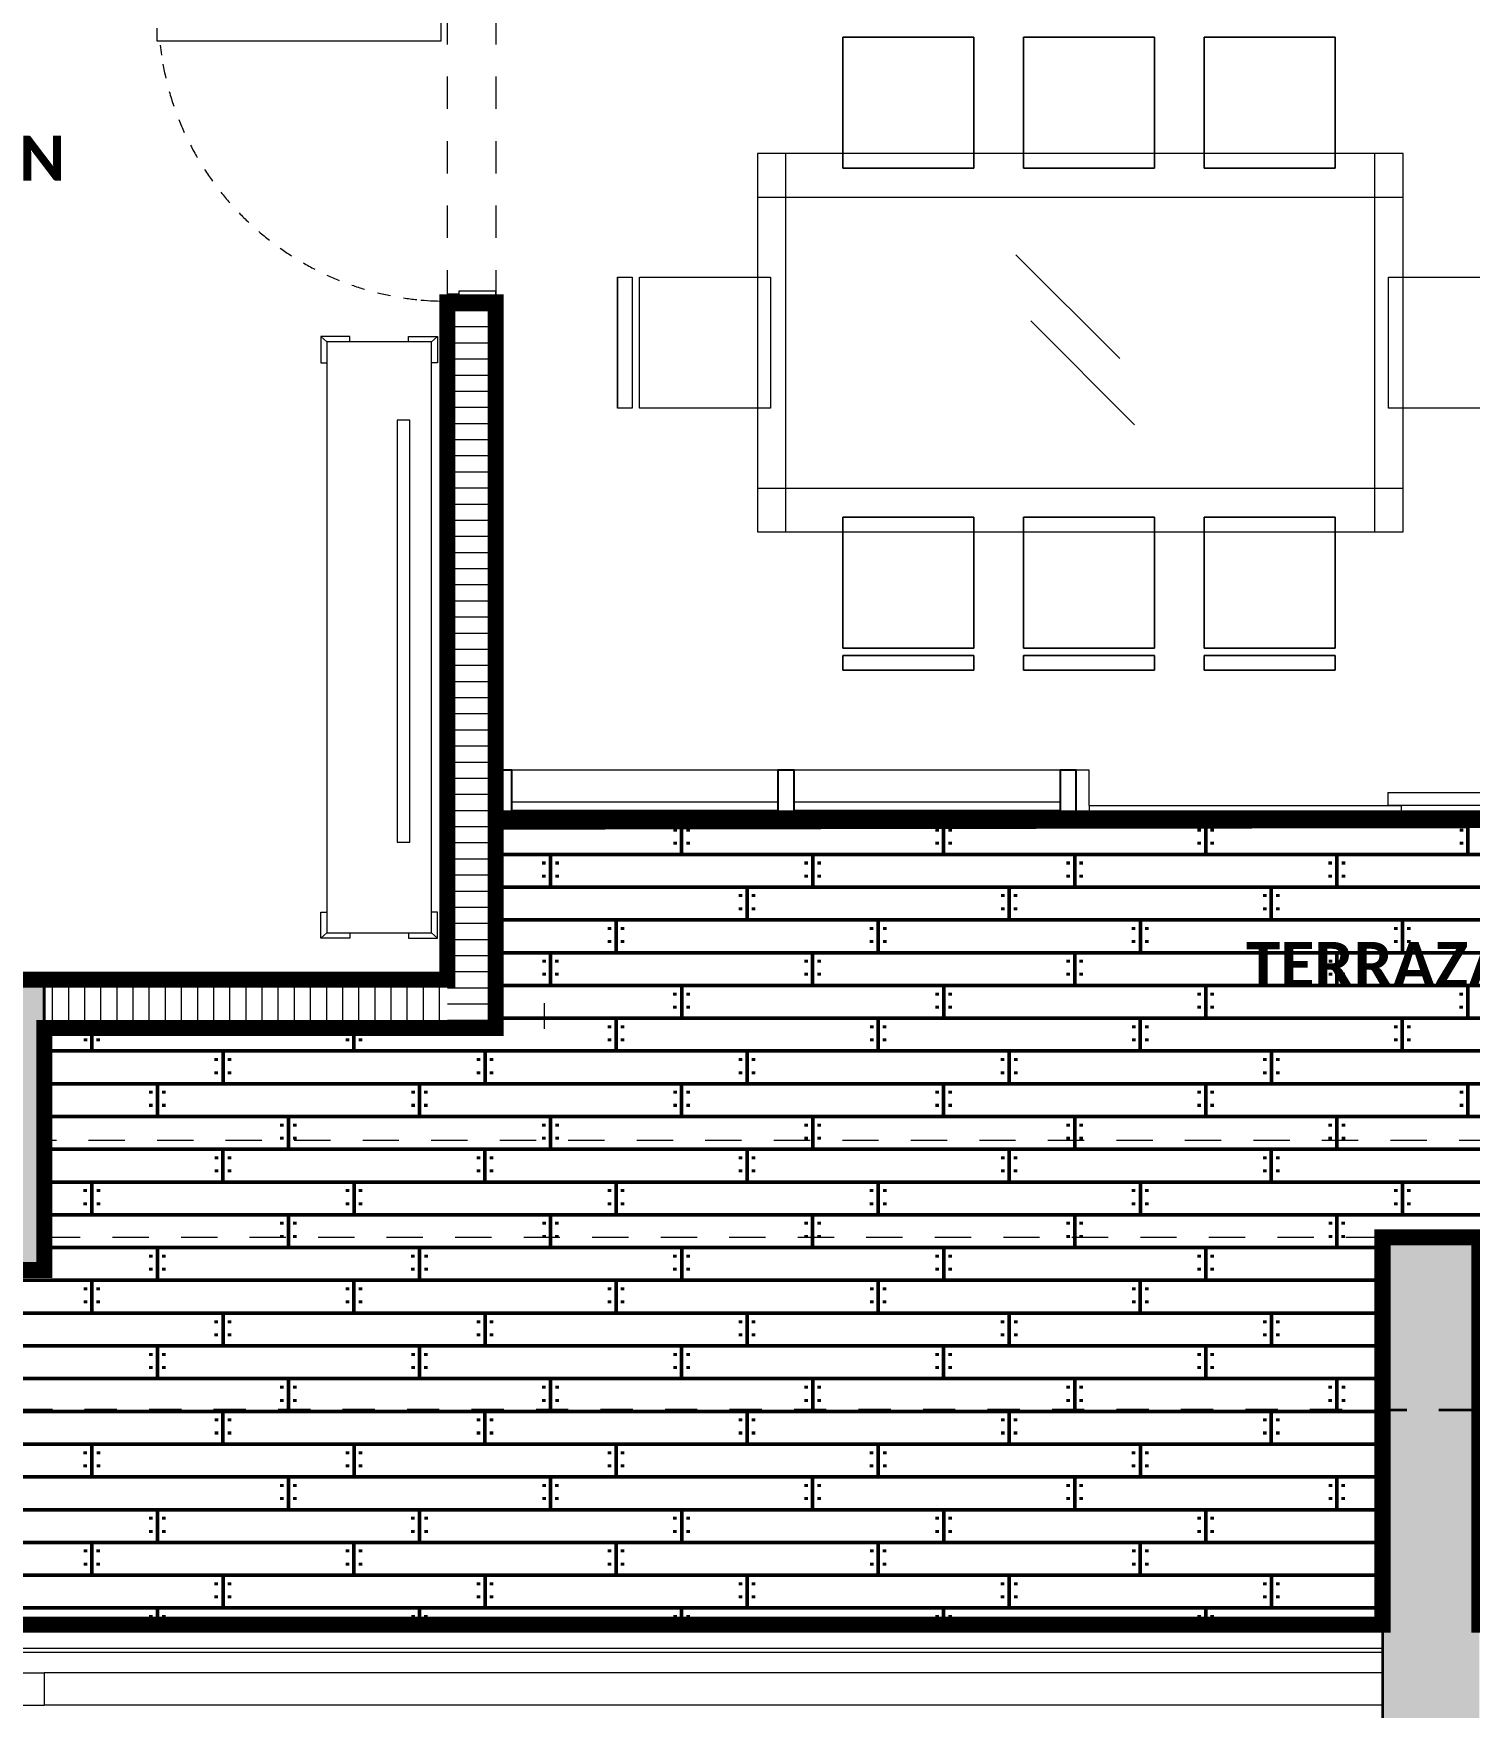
# Model space of a CAD drawing. Header units: metres. Extents: x -144 to 1000, y -717 to 29.
# Drawn here: x 837.12 to 841.58, y -569.48 to -564.29 of the extents above; entities that cross this region are included whole.
import ezdxf

# ---------------------------------------------------------------- set-up
doc = ezdxf.new("R2010")
doc.units = ezdxf.units.M
for name, pattern in [('Basculante', [0.11625, 0.075, -0.04125]), ('basculante modificado', [0.18, 0.1125, -0.0675]), ('Trazo', [0.45, 0.225, -0.225])]:
    doc.linetypes.add(name, pattern=pattern)
doc.layers.get('0').update_dxf_attribs({"color": 1})
doc.layers.add('00-MEDICION', color=30, linetype='Continuous')
for name, color, linetype, lineweight in [('A-DETL', 1, 'Continuous', 9), ('A-DETL-GENF', 1, 'Continuous', 9), ('A-DOOR', 1, 'Continuous', 9), ('A-DOOR-FRAM', 1, 'Continuous', 9), ('A-DOOR-HDLN', 1, 'Trazo', 20), ('A-FLOR', 2, 'Continuous', 9), ('A-FLOR-HRAL', 1, 'Continuous', 9), ('A-FLOR-PATT', 8, 'Continuous', 50), ('A-GLAZ-CURT', 1, 'Continuous', 9), ('A-GLAZ-CWMG', 1, 'Continuous', 9), ('A-WALL', 4, 'Continuous', 9), ('G-ANNO-TEXT', 2, 'Continuous', 9), ('G-IMPT', 1, 'Continuous', 9), ('I-FURN', 2, 'Continuous', 9), ('S-COLS', 7, 'Continuous', 9)]:
    doc.layers.add(name, color=color, linetype=linetype, lineweight=lineweight)
doc.layers.add('A-WALL-PATT', color=7, linetype='Continuous', lineweight=35, true_color=0x9c9c9c)
doc.styles.add('Calibri_B', font='calibrib.ttf', dxfattribs={"height": 0.165})

# ---------------------------------------------------------------- blocks, each defined once
blk = doc.blocks.new('H')
at = {"layer": 'A-WALL-PATT', "lineweight": 5, "true_color": 0x747474}
h = blk.add_hatch(color=8, dxfattribs=at)
h.paths.add_polyline_path([(845.7617, -510.9254), (845.7617, -509.1744), (845.4617, -509.1744), (845.4617, -510.9254)])
h.paths.add_polyline_path([(839.1116, -510.9254), (839.1116, -509.1744), (838.8116, -509.1744), (838.8116, -510.9254)])
at = {"layer": 'S-COLS', "true_color": 0x5c5c5c}
h = blk.add_hatch(color=251, dxfattribs=at)
h.paths.add_polyline_path([(850.9115, -509.2755), (851.4115, -509.2755), (851.4115, -508.3755), (850.9115, -508.3755), (850.9115, -508.8647)])
h.paths.add_polyline_path([(833.1867, -509.2755), (833.6117, -509.2755), (833.6117, -508.3755), (833.1117, -508.3755), (833.1117, -509.2755), (833.1239, -509.2755)])
h.paths.add_polyline_path([(841.3117, -509.2754), (841.3117, -508.3754), (840.8117, -508.3754), (840.8117, -509.2754)])
h.paths.add_polyline_path([(847.6117, -501.5754), (847.6118, -501.5754), (847.6115, -498.4254), (847.1118, -498.4255), (847.1118, -501.5754), (847.4617, -501.5754)])
h.paths.add_polyline_path([(833.4615, -501.5754), (833.6116, -501.5754), (833.6116, -500.8755), (833.1116, -500.8755), (833.1116, -501.5754), (833.4596, -501.5754)])
h.paths.add_polyline_path([(839.0113, -501.5754), (839.0117, -501.5752), (839.0113, -501.0755), (837.3115, -501.0755), (837.3115, -498.9255), (839.0118, -498.9255), (839.0113, -498.4255), (837.0115, -498.4256), (837.0116, -501.5754), (838.8616, -501.5754)])
h.paths.add_polyline_path([(840.8117, -501.5754), (841.3117, -501.5754), (841.3117, -500.6754), (840.8117, -500.6754), (840.8117, -501.4679)])
h.paths.add_polyline_path([(851.0118, -501.5754), (851.4118, -501.5754), (851.4118, -500.8755), (851.0118, -500.8755), (851.0118, -501.4679)])
h.paths.add_polyline_path([(841.1617, -499.3255), (841.3118, -499.3255), (841.3118, -498.4255), (840.8118, -498.4255), (840.8118, -499.3255), (841.0117, -499.3255)])
h.paths.add_polyline_path([(833.1115, -499.1255), (833.6115, -499.1255), (833.6115, -498.4244), (833.1115, -498.4255), (833.1115, -498.636)])
h.paths.add_polyline_path([(851.2874, -499.1255), (851.4118, -499.1255), (851.4118, -498.4244), (851.0118, -498.4255), (851.0118, -499.1255), (851.2617, -499.1255)])
h.paths.add_polyline_path([(841.0117, -490.4255), (841.3117, -490.4255), (841.3117, -489.5255), (840.8117, -489.5255), (840.8117, -490.4255)])
h.paths.add_polyline_path([(851.4117, -490.4255), (851.4117, -489.5255), (850.9117, -489.5255), (850.9117, -490.4255), (851.3467, -490.4255)])
h.paths.add_polyline_path([(833.3117, -489.8255), (834.2117, -489.8255), (834.2117, -489.3255), (833.3117, -489.3255), (833.3117, -489.7155)])
at = {"layer": 'A-DETL', "color": 253, "true_color": 0xb6b6b6}
blk.add_line((842.8617, -508.448), (842.8617, -508.528), dxfattribs=at)
at = {"layer": 'A-DETL', "color": 7, "linetype": 'basculante modificado'}
for p, q in [((850.9115, -508.8744), (841.3117, -508.8744)), ((841.3108, -509.1744), (850.9115, -509.1744))]:
    blk.add_line(p, q, dxfattribs=at)
at = {"layer": 'A-DETL', "color": 7, "linetype": 'Basculante', "lineweight": 35}
blk.add_line((849.5367, -509.7102), (835.3117, -509.7102), dxfattribs=at)
at = {"layer": 'A-DETL-GENF', "linetype": 'Basculante'}
for p, q in [((842.5617, -506.2754), (842.5617, -505.3754)), ((842.7117, -505.3754), (842.7117, -506.2754)), ((842.7117, -506.2754), (842.5617, -506.2754))]:
    blk.add_line(p, q, dxfattribs=at)
at = {"layer": 'A-DOOR', "lineweight": 15}
for p, q in [((841.6617, -505.4654), (841.6617, -505.4254)), ((842.5417, -505.3904), (842.5417, -505.4654)), ((842.5417, -505.4654), (841.6617, -505.4654))]:
    blk.add_line(p, q, dxfattribs=at)
at = {"layer": 'A-DOOR'}
for start, end in [(186.4594, 188.45), (190.2582, 193.1511), (190.2582, 193.1511), (195.8316, 198.8857), (201.7283, 204.5549), (207.366, 210.1622), (212.9441, 215.7122), (218.4672, 221.2097), (223.9406, 226.6605), (229.3702, 232.0705), (234.7622, 237.4462), (240.1233, 242.7944), (245.4605, 248.1223), (250.7809, 253.4371), (256.0919, 258.7462), (261.4009, 264.0571), (264.8602, 270)]:
    blk.add_arc((842.5597, -505.3769), 0.8947, start, end, dxfattribs=at)
at = {"layer": 'A-DOOR-FRAM'}
for p, q in [((842.5967, -506.2504), (842.5617, -506.2504)), ((842.5617, -506.2504), (842.5617, -506.2754)), ((842.7117, -506.2404), (842.5967, -506.2404)), ((842.5967, -506.2404), (842.5967, -506.2504)), ((842.7117, -506.2754), (842.7117, -506.2404)), ((844.5517, -507.7254), (844.5117, -507.7254)), ((844.5517, -507.8354), (844.5517, -507.7254)), ((844.5117, -507.8754), (844.5517, -507.8754))]:
    blk.add_line(p, q, dxfattribs=at)
at = {"layer": 'A-DOOR-FRAM', "lineweight": 5}
for p, q in [((845.4784, -507.7954), (846.4459, -507.7954)), ((845.4784, -507.7954), (845.4784, -507.8354)), ((844.5517, -507.8354), (845.5192, -507.8354)), ((844.5517, -507.8354), (844.5517, -507.8754)), ((846.4459, -507.8354), (845.4784, -507.8354)), ((845.5192, -507.8354), (845.5192, -507.8754)), ((845.5192, -507.8754), (844.5517, -507.8754))]:
    blk.add_line(p, q, dxfattribs=at)
at = {"layer": 'A-DOOR-HDLN'}
blk.add_line((842.7117, -506.2754), (842.5617, -506.2754), dxfattribs=at)
at = {"layer": 'A-FLOR'}
for p, q in [((843.5867, -507.8754), (842.7617, -507.8754)), ((844.4617, -507.8754), (843.6367, -507.8754)), ((847.3717, -507.8754), (845.5192, -507.8754))]:
    blk.add_line(p, q, dxfattribs=at)
at = {"layer": 'A-FLOR-HRAL'}
for p, q in [((845.4617, -510.4494), (839.1116, -510.4494)), ((845.4617, -510.4614), (839.1116, -510.4614))]:
    blk.add_line(p, q, dxfattribs=at)
at = {"layer": 'A-FLOR-PATT', "color": 8, "true_color": 0x808080, "transparency": 33554559}
for p, q in [((842.7117, -507.8854), (849.1117, -507.8854)), ((843.2679, -507.9159), (843.2679, -507.9076)), ((843.2879, -507.9876), (843.2879, -507.886)), ((843.3079, -507.9159), (843.3079, -507.9076)), ((843.4915, -507.8854), (843.4915, -507.8754)), ((844.0807, -507.9159), (844.0807, -507.9076)), ((844.1007, -507.9876), (844.1007, -507.886)), ((844.1207, -507.9159), (844.1207, -507.9076)), ((844.3043, -507.8854), (844.3043, -507.8754)), ((844.8935, -507.9159), (844.8935, -507.9076)), ((844.9135, -507.9876), (844.9135, -507.886)), ((844.9335, -507.9159), (844.9335, -507.9076)), ((845.1171, -507.8854), (845.1171, -507.8754)), ((845.7063, -507.9159), (845.7063, -507.9076)), ((845.7263, -507.9876), (845.7263, -507.886)), ((843.2679, -507.9566), (843.2679, -507.9482)), ((843.3079, -507.9566), (843.3079, -507.9482)), ((844.0807, -507.9566), (844.0807, -507.9482)), ((844.1207, -507.9566), (844.1207, -507.9482)), ((844.8935, -507.9566), (844.8935, -507.9482)), ((844.9335, -507.9566), (844.9335, -507.9482)), ((845.7063, -507.9566), (845.7063, -507.9482)), ((842.7117, -507.987), (849.1117, -507.987)), ((842.8611, -508.0179), (842.8611, -508.0096)), ((842.8819, -508.0886), (842.8819, -507.987)), ((842.9019, -508.0179), (842.9019, -508.0096)), ((843.6739, -508.0179), (843.6739, -508.0096)), ((843.6947, -508.0886), (843.6947, -507.987)), ((843.7147, -508.0179), (843.7147, -508.0096)), ((844.4867, -508.0179), (844.4867, -508.0096)), ((844.5075, -508.0886), (844.5075, -507.987)), ((844.5275, -508.0179), (844.5275, -508.0096)), ((845.2995, -508.0179), (845.2995, -508.0096)), ((845.3203, -508.0886), (845.3203, -507.987)), ((845.3403, -508.0179), (845.3403, -508.0096)), ((842.8611, -508.0586), (842.8611, -508.0502)), ((842.9019, -508.0586), (842.9019, -508.0502)), ((843.6739, -508.0586), (843.6739, -508.0502)), ((843.7147, -508.0586), (843.7147, -508.0502)), ((844.4867, -508.0586), (844.4867, -508.0502)), ((844.5275, -508.0586), (844.5275, -508.0502)), ((845.2995, -508.0586), (845.2995, -508.0502)), ((845.3403, -508.0586), (845.3403, -508.0502)), ((842.7117, -508.0886), (849.1117, -508.0886)), ((843.4711, -508.1191), (843.4711, -508.1108)), ((843.4911, -508.1908), (843.4911, -508.0892)), ((843.5111, -508.1191), (843.5111, -508.1108)), ((844.2839, -508.1191), (844.2839, -508.1108)), ((844.3039, -508.1908), (844.3039, -508.0892)), ((844.3239, -508.1191), (844.3239, -508.1108)), ((845.0967, -508.1191), (845.0967, -508.1108)), ((845.1167, -508.1908), (845.1167, -508.0892)), ((845.1367, -508.1191), (845.1367, -508.1108)), ((843.4711, -508.1598), (843.4711, -508.1514)), ((843.5111, -508.1598), (843.5111, -508.1514)), ((844.2839, -508.1598), (844.2839, -508.1514)), ((844.3239, -508.1598), (844.3239, -508.1514)), ((845.0967, -508.1598), (845.0967, -508.1514)), ((845.1367, -508.1598), (845.1367, -508.1514)), ((842.7117, -508.1902), (849.1117, -508.1902)), ((843.0643, -508.2211), (843.0643, -508.2128)), ((843.0851, -508.2918), (843.0851, -508.1902)), ((843.1051, -508.2211), (843.1051, -508.2128)), ((843.8771, -508.2211), (843.8771, -508.2128)), ((843.8979, -508.2918), (843.8979, -508.1902)), ((843.9179, -508.2211), (843.9179, -508.2128)), ((844.6899, -508.2211), (844.6899, -508.2128)), ((844.7107, -508.2918), (844.7107, -508.1902)), ((844.7307, -508.2211), (844.7307, -508.2128)), ((845.5027, -508.2211), (845.5027, -508.2128)), ((845.5235, -508.2918), (845.5235, -508.1902)), ((845.5435, -508.2211), (845.5435, -508.2128)), ((843.0643, -508.2618), (843.0643, -508.2534)), ((843.1051, -508.2618), (843.1051, -508.2534)), ((843.8771, -508.2618), (843.8771, -508.2534)), ((843.9179, -508.2618), (843.9179, -508.2534)), ((844.6899, -508.2618), (844.6899, -508.2534)), ((844.7307, -508.2618), (844.7307, -508.2534)), ((845.5027, -508.2618), (845.5027, -508.2534)), ((845.5435, -508.2618), (845.5435, -508.2534)), ((842.7117, -508.2918), (849.1117, -508.2918)), ((842.8615, -508.3223), (842.8615, -508.314)), ((842.8815, -508.394), (842.8815, -508.2924)), ((842.9015, -508.3223), (842.9015, -508.314)), ((843.6743, -508.3223), (843.6743, -508.314)), ((843.6943, -508.394), (843.6943, -508.2924)), ((843.7143, -508.3223), (843.7143, -508.314)), ((844.4871, -508.3223), (844.4871, -508.314)), ((844.5071, -508.394), (844.5071, -508.2924)), ((844.5271, -508.3223), (844.5271, -508.314)), ((845.2999, -508.3223), (845.2999, -508.314)), ((845.3199, -508.394), (845.3199, -508.2924)), ((845.3399, -508.3223), (845.3399, -508.314)), ((842.7117, -508.3934), (849.1117, -508.3934)), ((842.8615, -508.363), (842.8615, -508.3546)), ((842.9015, -508.363), (842.9015, -508.3546)), ((843.2883, -508.495), (843.2883, -508.3934)), ((843.6743, -508.363), (843.6743, -508.3546)), ((843.7143, -508.363), (843.7143, -508.3546)), ((844.1011, -508.495), (844.1011, -508.3934)), ((844.4871, -508.363), (844.4871, -508.3546)), ((844.5271, -508.363), (844.5271, -508.3546)), ((844.9139, -508.495), (844.9139, -508.3934)), ((845.2999, -508.363), (845.2999, -508.3546)), ((845.3399, -508.363), (845.3399, -508.3546)), ((845.7267, -508.495), (845.7267, -508.3934)), ((843.2675, -508.4243), (843.2675, -508.416)), ((843.3083, -508.4243), (843.3083, -508.416)), ((844.0803, -508.4243), (844.0803, -508.416)), ((844.1211, -508.4243), (844.1211, -508.416)), ((844.8931, -508.4243), (844.8931, -508.416)), ((844.9339, -508.4243), (844.9339, -508.416)), ((845.7059, -508.4243), (845.7059, -508.416)), ((842.7117, -508.495), (849.1117, -508.495)), ((843.0847, -508.5972), (843.0847, -508.4956)), ((843.2675, -508.465), (843.2675, -508.4566)), ((843.3083, -508.465), (843.3083, -508.4566)), ((843.8975, -508.5972), (843.8975, -508.4956)), ((844.0803, -508.465), (844.0803, -508.4566)), ((844.1211, -508.465), (844.1211, -508.4566)), ((844.7103, -508.5972), (844.7103, -508.4956)), ((844.8931, -508.465), (844.8931, -508.4566)), ((844.9339, -508.465), (844.9339, -508.4566)), ((845.5231, -508.5972), (845.5231, -508.4956)), ((845.7059, -508.465), (845.7059, -508.4566)), ((841.4391, -508.5255), (841.4391, -508.5254)), ((841.4591, -508.5972), (841.4591, -508.5254)), ((841.4791, -508.5255), (841.4791, -508.5254)), ((842.2519, -508.5255), (842.2519, -508.5254)), ((842.2719, -508.5972), (842.2719, -508.5254)), ((842.2919, -508.5255), (842.2919, -508.5254)), ((843.0647, -508.5255), (843.0647, -508.5172)), ((843.1047, -508.5255), (843.1047, -508.5172)), ((843.8775, -508.5255), (843.8775, -508.5172)), ((843.9175, -508.5255), (843.9175, -508.5172)), ((844.6903, -508.5255), (844.6903, -508.5172)), ((844.7303, -508.5255), (844.7303, -508.5172)), ((845.5031, -508.5255), (845.5031, -508.5172)), ((845.5431, -508.5255), (845.5431, -508.5172)), ((841.3117, -508.5966), (850.9115, -508.5966)), ((841.4391, -508.5662), (841.4391, -508.5578)), ((841.4791, -508.5662), (841.4791, -508.5578)), ((841.8659, -508.6982), (841.8659, -508.5966)), ((842.2519, -508.5662), (842.2519, -508.5578)), ((842.2919, -508.5662), (842.2919, -508.5578)), ((842.6787, -508.6982), (842.6787, -508.5966)), ((843.0647, -508.5662), (843.0647, -508.5578)), ((843.1047, -508.5662), (843.1047, -508.5578)), ((843.4915, -508.6982), (843.4915, -508.5966)), ((843.8775, -508.5662), (843.8775, -508.5578)), ((843.9175, -508.5662), (843.9175, -508.5578)), ((844.3043, -508.6982), (844.3043, -508.5966)), ((844.6903, -508.5662), (844.6903, -508.5578)), ((844.7303, -508.5662), (844.7303, -508.5578)), ((845.1171, -508.6982), (845.1171, -508.5966)), ((845.5031, -508.5662), (845.5031, -508.5578)), ((845.5431, -508.5662), (845.5431, -508.5578)), ((841.8451, -508.6275), (841.8451, -508.6192)), ((841.8859, -508.6275), (841.8859, -508.6192)), ((842.6579, -508.6275), (842.6579, -508.6192)), ((842.6987, -508.6275), (842.6987, -508.6192)), ((843.4707, -508.6275), (843.4707, -508.6192)), ((843.5115, -508.6275), (843.5115, -508.6192)), ((844.2835, -508.6275), (844.2835, -508.6192)), ((844.3243, -508.6275), (844.3243, -508.6192)), ((845.0963, -508.6275), (845.0963, -508.6192)), ((845.1371, -508.6275), (845.1371, -508.6192)), ((841.3117, -508.6982), (850.9115, -508.6982)), ((841.6623, -508.8004), (841.6623, -508.6988)), ((841.8451, -508.6682), (841.8451, -508.6598)), ((841.8859, -508.6682), (841.8859, -508.6598)), ((842.4751, -508.8004), (842.4751, -508.6988)), ((842.6579, -508.6682), (842.6579, -508.6598)), ((842.6987, -508.6682), (842.6987, -508.6598)), ((843.2879, -508.8004), (843.2879, -508.6988)), ((843.4707, -508.6682), (843.4707, -508.6598)), ((843.5115, -508.6682), (843.5115, -508.6598)), ((844.1007, -508.8004), (844.1007, -508.6988)), ((844.2835, -508.6682), (844.2835, -508.6598)), ((844.3243, -508.6682), (844.3243, -508.6598)), ((844.9135, -508.8004), (844.9135, -508.6988)), ((845.0963, -508.6682), (845.0963, -508.6598)), ((845.1371, -508.6682), (845.1371, -508.6598)), ((845.7263, -508.8004), (845.7263, -508.6988)), ((841.6423, -508.7287), (841.6423, -508.7204)), ((841.6823, -508.7287), (841.6823, -508.7204)), ((842.4551, -508.7287), (842.4551, -508.7204)), ((842.4951, -508.7287), (842.4951, -508.7204)), ((843.2679, -508.7287), (843.2679, -508.7204)), ((843.3079, -508.7287), (843.3079, -508.7204)), ((844.0807, -508.7287), (844.0807, -508.7204)), ((844.1207, -508.7287), (844.1207, -508.7204)), ((844.8935, -508.7287), (844.8935, -508.7204)), ((844.9335, -508.7287), (844.9335, -508.7204)), ((845.7063, -508.7287), (845.7063, -508.7204)), ((841.3117, -508.7998), (850.9115, -508.7998)), ((841.6423, -508.7694), (841.6423, -508.761)), ((841.6823, -508.7694), (841.6823, -508.761)), ((842.0691, -508.9014), (842.0691, -508.7998)), ((842.4551, -508.7694), (842.4551, -508.761)), ((842.4951, -508.7694), (842.4951, -508.761)), ((842.8819, -508.9014), (842.8819, -508.7998)), ((843.2679, -508.7694), (843.2679, -508.761)), ((843.3079, -508.7694), (843.3079, -508.761)), ((843.6947, -508.9014), (843.6947, -508.7998)), ((844.0807, -508.7694), (844.0807, -508.761)), ((844.1207, -508.7694), (844.1207, -508.761)), ((844.5075, -508.9014), (844.5075, -508.7998)), ((844.8935, -508.7694), (844.8935, -508.761)), ((844.9335, -508.7694), (844.9335, -508.761)), ((845.3203, -508.9014), (845.3203, -508.7998)), ((845.7063, -508.7694), (845.7063, -508.761)), ((842.0483, -508.8307), (842.0483, -508.8224)), ((842.0891, -508.8307), (842.0891, -508.8224)), ((842.8611, -508.8307), (842.8611, -508.8224)), ((842.9019, -508.8307), (842.9019, -508.8224)), ((843.6739, -508.8307), (843.6739, -508.8224)), ((843.7147, -508.8307), (843.7147, -508.8224)), ((844.4867, -508.8307), (844.4867, -508.8224)), ((844.5275, -508.8307), (844.5275, -508.8224)), ((845.2995, -508.8307), (845.2995, -508.8224)), ((845.3403, -508.8307), (845.3403, -508.8224)), ((841.3117, -508.9014), (850.9115, -508.9014)), ((841.8655, -509.0036), (841.8655, -508.902)), ((842.0483, -508.8714), (842.0483, -508.863)), ((842.0891, -508.8714), (842.0891, -508.863)), ((842.6783, -509.0036), (842.6783, -508.902)), ((842.8611, -508.8714), (842.8611, -508.863)), ((842.9019, -508.8714), (842.9019, -508.863)), ((843.4911, -509.0036), (843.4911, -508.902)), ((843.6739, -508.8714), (843.6739, -508.863)), ((843.7147, -508.8714), (843.7147, -508.863)), ((844.3039, -509.0036), (844.3039, -508.902)), ((844.4867, -508.8714), (844.4867, -508.863)), ((844.5275, -508.8714), (844.5275, -508.863)), ((845.1167, -509.0036), (845.1167, -508.902)), ((845.2995, -508.8714), (845.2995, -508.863)), ((845.3403, -508.8714), (845.3403, -508.863)), ((841.8455, -508.9319), (841.8455, -508.9236)), ((841.8455, -508.9726), (841.8455, -508.9642)), ((841.8855, -508.9319), (841.8855, -508.9236)), ((841.8855, -508.9726), (841.8855, -508.9642)), ((842.6583, -508.9319), (842.6583, -508.9236)), ((842.6583, -508.9726), (842.6583, -508.9642)), ((842.6983, -508.9319), (842.6983, -508.9236)), ((842.6983, -508.9726), (842.6983, -508.9642)), ((843.4711, -508.9319), (843.4711, -508.9236)), ((843.4711, -508.9726), (843.4711, -508.9642)), ((843.5111, -508.9319), (843.5111, -508.9236)), ((843.5111, -508.9726), (843.5111, -508.9642)), ((844.2839, -508.9319), (844.2839, -508.9236)), ((844.2839, -508.9726), (844.2839, -508.9642)), ((844.3239, -508.9319), (844.3239, -508.9236)), ((844.3239, -508.9726), (844.3239, -508.9642)), ((845.0967, -508.9319), (845.0967, -508.9236)), ((845.0967, -508.9726), (845.0967, -508.9642)), ((845.1367, -508.9319), (845.1367, -508.9236)), ((845.1367, -508.9726), (845.1367, -508.9642)), ((841.3117, -509.003), (850.9115, -509.003)), ((841.4595, -509.1046), (841.4595, -509.003)), ((842.2723, -509.1046), (842.2723, -509.003)), ((843.0851, -509.1046), (843.0851, -509.003)), ((843.8979, -509.1046), (843.8979, -509.003)), ((844.7107, -509.1046), (844.7107, -509.003)), ((845.5235, -509.1046), (845.5235, -509.003)), ((841.4387, -509.0339), (841.4387, -509.0256)), ((841.4387, -509.0746), (841.4387, -509.0662)), ((841.4795, -509.0339), (841.4795, -509.0256)), ((841.4795, -509.0746), (841.4795, -509.0662)), ((842.2515, -509.0339), (842.2515, -509.0256)), ((842.2515, -509.0746), (842.2515, -509.0662)), ((842.2923, -509.0339), (842.2923, -509.0256)), ((842.2923, -509.0746), (842.2923, -509.0662)), ((843.0643, -509.0339), (843.0643, -509.0256)), ((843.0643, -509.0746), (843.0643, -509.0662)), ((843.1051, -509.0339), (843.1051, -509.0256)), ((843.1051, -509.0746), (843.1051, -509.0662)), ((843.8771, -509.0339), (843.8771, -509.0256)), ((843.8771, -509.0746), (843.8771, -509.0662)), ((843.9179, -509.0339), (843.9179, -509.0256)), ((843.9179, -509.0746), (843.9179, -509.0662)), ((844.6899, -509.0339), (844.6899, -509.0256)), ((844.6899, -509.0746), (844.6899, -509.0662)), ((844.7307, -509.0339), (844.7307, -509.0256)), ((844.7307, -509.0746), (844.7307, -509.0662)), ((845.5027, -509.0339), (845.5027, -509.0256)), ((845.5027, -509.0746), (845.5027, -509.0662)), ((845.5435, -509.0339), (845.5435, -509.0256)), ((845.5435, -509.0746), (845.5435, -509.0662)), ((841.3117, -509.1046), (850.9115, -509.1046)), ((842.0687, -509.2068), (842.0687, -509.1052)), ((842.8815, -509.2068), (842.8815, -509.1052)), ((843.6943, -509.2068), (843.6943, -509.1052)), ((844.5071, -509.2068), (844.5071, -509.1052)), ((845.3199, -509.2068), (845.3199, -509.1052)), ((842.0487, -509.1351), (842.0487, -509.1268)), ((842.0487, -509.1758), (842.0487, -509.1674)), ((842.0887, -509.1351), (842.0887, -509.1268)), ((842.0887, -509.1758), (842.0887, -509.1674)), ((842.8615, -509.1351), (842.8615, -509.1268)), ((842.8615, -509.1758), (842.8615, -509.1674)), ((842.9015, -509.1351), (842.9015, -509.1268)), ((842.9015, -509.1758), (842.9015, -509.1674)), ((843.6743, -509.1351), (843.6743, -509.1268)), ((843.6743, -509.1758), (843.6743, -509.1674)), ((843.7143, -509.1351), (843.7143, -509.1268)), ((843.7143, -509.1758), (843.7143, -509.1674)), ((844.4871, -509.1351), (844.4871, -509.1268)), ((844.4871, -509.1758), (844.4871, -509.1674)), ((844.5271, -509.1351), (844.5271, -509.1268)), ((844.5271, -509.1758), (844.5271, -509.1674)), ((845.2999, -509.1351), (845.2999, -509.1268)), ((845.2999, -509.1758), (845.2999, -509.1674)), ((845.3399, -509.1351), (845.3399, -509.1268)), ((845.3399, -509.1758), (845.3399, -509.1674)), ((841.3117, -509.2062), (845.4617, -509.2062)), ((841.6627, -509.3078), (841.6627, -509.2062)), ((842.4755, -509.3078), (842.4755, -509.2062)), ((843.2883, -509.3078), (843.2883, -509.2062)), ((844.1011, -509.3078), (844.1011, -509.2062)), ((844.9139, -509.3078), (844.9139, -509.2062)), ((841.6419, -509.2371), (841.6419, -509.2288)), ((841.6419, -509.2778), (841.6419, -509.2694)), ((841.6827, -509.2371), (841.6827, -509.2288)), ((841.6827, -509.2778), (841.6827, -509.2694)), ((842.4547, -509.2371), (842.4547, -509.2288)), ((842.4547, -509.2778), (842.4547, -509.2694)), ((842.4955, -509.2371), (842.4955, -509.2288)), ((842.4955, -509.2778), (842.4955, -509.2694)), ((843.2675, -509.2371), (843.2675, -509.2288)), ((843.2675, -509.2778), (843.2675, -509.2694)), ((843.3083, -509.2371), (843.3083, -509.2288)), ((843.3083, -509.2778), (843.3083, -509.2694)), ((844.0803, -509.2371), (844.0803, -509.2288)), ((844.0803, -509.2778), (844.0803, -509.2694)), ((844.1211, -509.2371), (844.1211, -509.2288)), ((844.1211, -509.2778), (844.1211, -509.2694)), ((844.8931, -509.2371), (844.8931, -509.2288)), ((844.8931, -509.2778), (844.8931, -509.2694)), ((844.9339, -509.2371), (844.9339, -509.2288)), ((844.9339, -509.2778), (844.9339, -509.2694)), ((839.1116, -509.3078), (845.4617, -509.3078)), ((841.4591, -509.41), (841.4591, -509.3084)), ((842.2719, -509.41), (842.2719, -509.3084)), ((843.0847, -509.41), (843.0847, -509.3084)), ((843.8975, -509.41), (843.8975, -509.3084)), ((844.7103, -509.41), (844.7103, -509.3084)), ((841.4391, -509.3383), (841.4391, -509.33)), ((841.4391, -509.379), (841.4391, -509.3706)), ((841.4791, -509.3383), (841.4791, -509.33)), ((841.4791, -509.379), (841.4791, -509.3706)), ((842.2519, -509.3383), (842.2519, -509.33)), ((842.2519, -509.379), (842.2519, -509.3706)), ((842.2919, -509.3383), (842.2919, -509.33)), ((842.2919, -509.379), (842.2919, -509.3706)), ((843.0647, -509.3383), (843.0647, -509.33)), ((843.0647, -509.379), (843.0647, -509.3706)), ((843.1047, -509.3383), (843.1047, -509.33)), ((843.1047, -509.379), (843.1047, -509.3706)), ((843.8775, -509.3383), (843.8775, -509.33)), ((843.8775, -509.379), (843.8775, -509.3706)), ((843.9175, -509.3383), (843.9175, -509.33)), ((843.9175, -509.379), (843.9175, -509.3706)), ((844.6903, -509.3383), (844.6903, -509.33)), ((844.6903, -509.379), (844.6903, -509.3706)), ((844.7303, -509.3383), (844.7303, -509.33)), ((844.7303, -509.379), (844.7303, -509.3706)), ((839.1116, -509.4094), (845.4617, -509.4094)), ((841.8451, -509.4403), (841.8451, -509.432)), ((841.8659, -509.511), (841.8659, -509.4094)), ((841.8859, -509.4403), (841.8859, -509.432)), ((842.6579, -509.4403), (842.6579, -509.432)), ((842.6787, -509.511), (842.6787, -509.4094)), ((842.6987, -509.4403), (842.6987, -509.432)), ((843.4707, -509.4403), (843.4707, -509.432)), ((843.4915, -509.511), (843.4915, -509.4094)), ((843.5115, -509.4403), (843.5115, -509.432)), ((844.2835, -509.4403), (844.2835, -509.432)), ((844.3043, -509.511), (844.3043, -509.4094)), ((844.3243, -509.4403), (844.3243, -509.432)), ((845.0963, -509.4403), (845.0963, -509.432)), ((845.1171, -509.511), (845.1171, -509.4094)), ((845.1371, -509.4403), (845.1371, -509.432)), ((841.8451, -509.481), (841.8451, -509.4726)), ((841.8859, -509.481), (841.8859, -509.4726)), ((842.6579, -509.481), (842.6579, -509.4726)), ((842.6987, -509.481), (842.6987, -509.4726)), ((843.4707, -509.481), (843.4707, -509.4726)), ((843.5115, -509.481), (843.5115, -509.4726)), ((844.2835, -509.481), (844.2835, -509.4726)), ((844.3243, -509.481), (844.3243, -509.4726)), ((845.0963, -509.481), (845.0963, -509.4726)), ((845.1371, -509.481), (845.1371, -509.4726)), ((839.1116, -509.511), (845.4617, -509.511)), ((841.6423, -509.5415), (841.6423, -509.5332)), ((841.6623, -509.6132), (841.6623, -509.5116)), ((841.6823, -509.5415), (841.6823, -509.5332)), ((842.4551, -509.5415), (842.4551, -509.5332)), ((842.4751, -509.6132), (842.4751, -509.5116)), ((842.4951, -509.5415), (842.4951, -509.5332)), ((843.2679, -509.5415), (843.2679, -509.5332)), ((843.2879, -509.6132), (843.2879, -509.5116)), ((843.3079, -509.5415), (843.3079, -509.5332)), ((844.0807, -509.5415), (844.0807, -509.5332)), ((844.1007, -509.6132), (844.1007, -509.5116)), ((844.1207, -509.5415), (844.1207, -509.5332)), ((844.8935, -509.5415), (844.8935, -509.5332)), ((844.9135, -509.6132), (844.9135, -509.5116)), ((844.9335, -509.5415), (844.9335, -509.5332)), ((841.6423, -509.5822), (841.6423, -509.5738)), ((841.6823, -509.5822), (841.6823, -509.5738)), ((842.4551, -509.5822), (842.4551, -509.5738)), ((842.4951, -509.5822), (842.4951, -509.5738)), ((843.2679, -509.5822), (843.2679, -509.5738)), ((843.3079, -509.5822), (843.3079, -509.5738)), ((844.0807, -509.5822), (844.0807, -509.5738)), ((844.1207, -509.5822), (844.1207, -509.5738)), ((844.8935, -509.5822), (844.8935, -509.5738)), ((844.9335, -509.5822), (844.9335, -509.5738)), ((839.1116, -509.6126), (845.4617, -509.6126)), ((842.0483, -509.6435), (842.0483, -509.6352)), ((842.0691, -509.7142), (842.0691, -509.6126)), ((842.0891, -509.6435), (842.0891, -509.6352)), ((842.8611, -509.6435), (842.8611, -509.6352)), ((842.8819, -509.7142), (842.8819, -509.6126)), ((842.9019, -509.6435), (842.9019, -509.6352)), ((843.6739, -509.6435), (843.6739, -509.6352)), ((843.6947, -509.7142), (843.6947, -509.6126)), ((843.7147, -509.6435), (843.7147, -509.6352)), ((844.4867, -509.6435), (844.4867, -509.6352)), ((844.5075, -509.7142), (844.5075, -509.6126)), ((844.5275, -509.6435), (844.5275, -509.6352)), ((845.2995, -509.6435), (845.2995, -509.6352)), ((845.3203, -509.7142), (845.3203, -509.6126)), ((845.3403, -509.6435), (845.3403, -509.6352)), ((842.0483, -509.6842), (842.0483, -509.6758)), ((842.0891, -509.6842), (842.0891, -509.6758)), ((842.8611, -509.6842), (842.8611, -509.6758)), ((842.9019, -509.6842), (842.9019, -509.6758)), ((843.6739, -509.6842), (843.6739, -509.6758)), ((843.7147, -509.6842), (843.7147, -509.6758)), ((844.4867, -509.6842), (844.4867, -509.6758)), ((844.5275, -509.6842), (844.5275, -509.6758)), ((845.2995, -509.6842), (845.2995, -509.6758)), ((845.3403, -509.6842), (845.3403, -509.6758)), ((839.1116, -509.7142), (845.4617, -509.7142)), ((841.8455, -509.7447), (841.8455, -509.7364)), ((841.8655, -509.8164), (841.8655, -509.7148)), ((841.8855, -509.7447), (841.8855, -509.7364)), ((842.6583, -509.7447), (842.6583, -509.7364)), ((842.6783, -509.8164), (842.6783, -509.7148)), ((842.6983, -509.7447), (842.6983, -509.7364)), ((843.4711, -509.7447), (843.4711, -509.7364)), ((843.4911, -509.8164), (843.4911, -509.7148)), ((843.5111, -509.7447), (843.5111, -509.7364)), ((844.2839, -509.7447), (844.2839, -509.7364)), ((844.3039, -509.8164), (844.3039, -509.7148)), ((844.3239, -509.7447), (844.3239, -509.7364)), ((845.0967, -509.7447), (845.0967, -509.7364)), ((845.1167, -509.8164), (845.1167, -509.7148)), ((845.1367, -509.7447), (845.1367, -509.7364)), ((841.8455, -509.7854), (841.8455, -509.777)), ((841.8855, -509.7854), (841.8855, -509.777)), ((842.6583, -509.7854), (842.6583, -509.777)), ((842.6983, -509.7854), (842.6983, -509.777)), ((843.4711, -509.7854), (843.4711, -509.777)), ((843.5111, -509.7854), (843.5111, -509.777)), ((844.2839, -509.7854), (844.2839, -509.777)), ((844.3239, -509.7854), (844.3239, -509.777)), ((845.0967, -509.7854), (845.0967, -509.777)), ((845.1367, -509.7854), (845.1367, -509.777)), ((839.1116, -509.8158), (845.4617, -509.8158)), ((841.4387, -509.8467), (841.4387, -509.8384)), ((841.4595, -509.9174), (841.4595, -509.8158)), ((841.4795, -509.8467), (841.4795, -509.8384)), ((842.2515, -509.8467), (842.2515, -509.8384)), ((842.2723, -509.9174), (842.2723, -509.8158)), ((842.2923, -509.8467), (842.2923, -509.8384)), ((843.0643, -509.8467), (843.0643, -509.8384)), ((843.0851, -509.9174), (843.0851, -509.8158)), ((843.1051, -509.8467), (843.1051, -509.8384)), ((843.8771, -509.8467), (843.8771, -509.8384)), ((843.8979, -509.9174), (843.8979, -509.8158)), ((843.9179, -509.8467), (843.9179, -509.8384)), ((844.6899, -509.8467), (844.6899, -509.8384)), ((844.7107, -509.9174), (844.7107, -509.8158)), ((844.7307, -509.8467), (844.7307, -509.8384)), ((841.4387, -509.8874), (841.4387, -509.879)), ((841.4795, -509.8874), (841.4795, -509.879)), ((842.2515, -509.8874), (842.2515, -509.879)), ((842.2923, -509.8874), (842.2923, -509.879)), ((843.0643, -509.8874), (843.0643, -509.879)), ((843.1051, -509.8874), (843.1051, -509.879)), ((843.8771, -509.8874), (843.8771, -509.879)), ((843.9179, -509.8874), (843.9179, -509.879)), ((844.6899, -509.8874), (844.6899, -509.879)), ((844.7307, -509.8874), (844.7307, -509.879)), ((839.1116, -509.9174), (845.4617, -509.9174)), ((842.0487, -509.9479), (842.0487, -509.9396)), ((842.0687, -510.0196), (842.0687, -509.918)), ((842.0887, -509.9479), (842.0887, -509.9396)), ((842.8615, -509.9479), (842.8615, -509.9396)), ((842.8815, -510.0196), (842.8815, -509.918)), ((842.9015, -509.9479), (842.9015, -509.9396)), ((843.6743, -509.9479), (843.6743, -509.9396)), ((843.6943, -510.0196), (843.6943, -509.918)), ((843.7143, -509.9479), (843.7143, -509.9396)), ((844.4871, -509.9479), (844.4871, -509.9396)), ((844.5071, -510.0196), (844.5071, -509.918)), ((844.5271, -509.9479), (844.5271, -509.9396)), ((845.2999, -509.9479), (845.2999, -509.9396)), ((845.3199, -510.0196), (845.3199, -509.918)), ((845.3399, -509.9479), (845.3399, -509.9396)), ((842.0487, -509.9886), (842.0487, -509.9802)), ((842.0887, -509.9886), (842.0887, -509.9802)), ((842.8615, -509.9886), (842.8615, -509.9802)), ((842.9015, -509.9886), (842.9015, -509.9802)), ((843.6743, -509.9886), (843.6743, -509.9802)), ((843.7143, -509.9886), (843.7143, -509.9802)), ((844.4871, -509.9886), (844.4871, -509.9802)), ((844.5271, -509.9886), (844.5271, -509.9802)), ((845.2999, -509.9886), (845.2999, -509.9802)), ((845.3399, -509.9886), (845.3399, -509.9802)), ((839.1116, -510.019), (845.4617, -510.019)), ((841.6419, -510.0499), (841.6419, -510.0416)), ((841.6627, -510.1206), (841.6627, -510.019)), ((841.6827, -510.0499), (841.6827, -510.0416)), ((842.4547, -510.0499), (842.4547, -510.0416)), ((842.4755, -510.1206), (842.4755, -510.019)), ((842.4955, -510.0499), (842.4955, -510.0416)), ((843.2675, -510.0499), (843.2675, -510.0416)), ((843.2883, -510.1206), (843.2883, -510.019)), ((843.3083, -510.0499), (843.3083, -510.0416)), ((844.0803, -510.0499), (844.0803, -510.0416)), ((844.1011, -510.1206), (844.1011, -510.019)), ((844.1211, -510.0499), (844.1211, -510.0416)), ((844.8931, -510.0499), (844.8931, -510.0416)), ((844.9139, -510.1206), (844.9139, -510.019)), ((844.9339, -510.0499), (844.9339, -510.0416)), ((841.6419, -510.0906), (841.6419, -510.0822)), ((841.6827, -510.0906), (841.6827, -510.0822)), ((842.4547, -510.0906), (842.4547, -510.0822)), ((842.4955, -510.0906), (842.4955, -510.0822)), ((843.2675, -510.0906), (843.2675, -510.0822)), ((843.3083, -510.0906), (843.3083, -510.0822)), ((844.0803, -510.0906), (844.0803, -510.0822)), ((844.1211, -510.0906), (844.1211, -510.0822)), ((844.8931, -510.0906), (844.8931, -510.0822)), ((844.9339, -510.0906), (844.9339, -510.0822)), ((839.1116, -510.1206), (845.4617, -510.1206)), ((841.4391, -510.1511), (841.4391, -510.1428)), ((841.4591, -510.2228), (841.4591, -510.1212)), ((841.4791, -510.1511), (841.4791, -510.1428)), ((842.2519, -510.1511), (842.2519, -510.1428)), ((842.2719, -510.2228), (842.2719, -510.1212)), ((842.2919, -510.1511), (842.2919, -510.1428)), ((843.0647, -510.1511), (843.0647, -510.1428)), ((843.0847, -510.2228), (843.0847, -510.1212)), ((843.1047, -510.1511), (843.1047, -510.1428)), ((843.8775, -510.1511), (843.8775, -510.1428)), ((843.8975, -510.2228), (843.8975, -510.1212)), ((843.9175, -510.1511), (843.9175, -510.1428)), ((844.6903, -510.1511), (844.6903, -510.1428)), ((844.7103, -510.2228), (844.7103, -510.1212)), ((844.7303, -510.1511), (844.7303, -510.1428)), ((841.4391, -510.1918), (841.4391, -510.1834)), ((841.4791, -510.1918), (841.4791, -510.1834)), ((842.2519, -510.1918), (842.2519, -510.1834)), ((842.2919, -510.1918), (842.2919, -510.1834)), ((843.0647, -510.1918), (843.0647, -510.1834)), ((843.1047, -510.1918), (843.1047, -510.1834)), ((843.8775, -510.1918), (843.8775, -510.1834)), ((843.9175, -510.1918), (843.9175, -510.1834)), ((844.6903, -510.1918), (844.6903, -510.1834)), ((844.7303, -510.1918), (844.7303, -510.1834)), ((839.1116, -510.2222), (845.4617, -510.2222)), ((841.8451, -510.2531), (841.8451, -510.2448)), ((841.8659, -510.3238), (841.8659, -510.2222)), ((841.8859, -510.2531), (841.8859, -510.2448)), ((842.6579, -510.2531), (842.6579, -510.2448)), ((842.6787, -510.3238), (842.6787, -510.2222)), ((842.6987, -510.2531), (842.6987, -510.2448)), ((843.4707, -510.2531), (843.4707, -510.2448)), ((843.4915, -510.3238), (843.4915, -510.2222)), ((843.5115, -510.2531), (843.5115, -510.2448)), ((844.2835, -510.2531), (844.2835, -510.2448)), ((844.3043, -510.3238), (844.3043, -510.2222)), ((844.3243, -510.2531), (844.3243, -510.2448)), ((845.0963, -510.2531), (845.0963, -510.2448)), ((845.1171, -510.3238), (845.1171, -510.2222)), ((845.1371, -510.2531), (845.1371, -510.2448)), ((841.8451, -510.2938), (841.8451, -510.2854)), ((841.8859, -510.2938), (841.8859, -510.2854)), ((842.6579, -510.2938), (842.6579, -510.2854)), ((842.6987, -510.2938), (842.6987, -510.2854)), ((843.4707, -510.2938), (843.4707, -510.2854)), ((843.5115, -510.2938), (843.5115, -510.2854)), ((844.2835, -510.2938), (844.2835, -510.2854)), ((844.3243, -510.2938), (844.3243, -510.2854)), ((845.0963, -510.2938), (845.0963, -510.2854)), ((845.1371, -510.2938), (845.1371, -510.2854)), ((839.1116, -510.3238), (845.4617, -510.3238)), ((841.6423, -510.3543), (841.6423, -510.346)), ((841.6623, -510.3754), (841.6623, -510.3244)), ((841.6823, -510.3543), (841.6823, -510.346)), ((842.4551, -510.3543), (842.4551, -510.346)), ((842.4751, -510.3754), (842.4751, -510.3244)), ((842.4951, -510.3543), (842.4951, -510.346)), ((843.2679, -510.3543), (843.2679, -510.346)), ((843.2879, -510.3754), (843.2879, -510.3244)), ((843.3079, -510.3543), (843.3079, -510.346)), ((844.0807, -510.3543), (844.0807, -510.346)), ((844.1007, -510.3754), (844.1007, -510.3244)), ((844.1207, -510.3543), (844.1207, -510.346)), ((844.8935, -510.3543), (844.8935, -510.346)), ((844.9135, -510.3754), (844.9135, -510.3244)), ((844.9335, -510.3543), (844.9335, -510.346))]:
    blk.add_line(p, q, dxfattribs=at)
at = {"layer": 'A-GLAZ-CURT', "lineweight": 15}
for p, q in [((843.5867, -507.8249), (842.7617, -507.8249)), ((842.7617, -507.8249), (842.7617, -507.8499)), ((842.7617, -507.8499), (843.5867, -507.8499)), ((843.5867, -507.8499), (843.5867, -507.8249)), ((844.4617, -507.8249), (843.6367, -507.8249)), ((843.6367, -507.8249), (843.6367, -507.8499)), ((843.6367, -507.8499), (844.4617, -507.8499)), ((844.4617, -507.8499), (844.4617, -507.8249))]:
    blk.add_line(p, q, dxfattribs=at)
at = {"layer": 'A-GLAZ-CWMG', "lineweight": 25}
for p, q in [((842.7617, -507.7254), (842.7117, -507.7254)), ((842.7117, -507.7254), (842.7117, -507.8754)), ((842.7617, -507.8754), (842.7617, -507.7254)), ((842.7117, -507.8754), (842.7617, -507.8754))]:
    blk.add_line(p, q, dxfattribs=at)
at = {"layer": 'A-GLAZ-CWMG'}
for p, q in [((843.5867, -507.7254), (842.7617, -507.7254)), ((844.4617, -507.7254), (843.6367, -507.7254)), ((843.5867, -507.8754), (842.7617, -507.8754)), ((844.4617, -507.8754), (843.6367, -507.8754))]:
    blk.add_line(p, q, dxfattribs=at)
at = {"layer": 'A-GLAZ-CWMG', "lineweight": 25, "extrusion": (0, 0, -1)}
for p, q in [((843.6367, -507.7254), (843.5867, -507.7254)), ((843.5867, -507.7254), (843.5867, -507.8754)), ((843.6367, -507.8754), (843.6367, -507.7254)), ((844.5117, -507.7254), (844.4617, -507.7254)), ((844.4617, -507.7254), (844.4617, -507.8754)), ((844.5117, -507.8754), (844.5117, -507.7254)), ((843.5867, -507.8754), (843.6367, -507.8754)), ((844.4617, -507.8754), (844.5117, -507.8754))]:
    blk.add_line(p, q, dxfattribs=at)
at = {"layer": 'A-WALL', "lineweight": 35}
for p, q in [((842.7117, -506.2754), (842.5617, -506.2754)), ((842.5617, -506.2754), (842.5617, -508.3754)), ((842.7117, -508.5254), (842.7117, -506.2754)), ((842.5617, -508.3754), (841.3117, -508.3754)), ((841.3117, -508.3754), (841.3117, -508.5254)), ((841.3117, -508.5254), (842.7117, -508.5254)), ((845.7617, -509.1744), (845.4617, -509.1744)), ((845.4617, -509.1744), (845.4617, -510.9254))]:
    blk.add_line(p, q, dxfattribs=at)
at = {"layer": 'A-WALL'}
for p, q in [((839.1116, -510.3754), (845.4617, -510.3754)), ((839.1116, -510.5254), (841.3117, -510.5254)), ((841.3117, -510.5254), (841.3117, -510.6254)), ((845.4617, -510.5254), (841.3117, -510.5254)), ((839.1116, -510.6254), (841.3117, -510.6254)), ((845.4617, -510.6254), (841.3117, -510.6254))]:
    blk.add_line(p, q, dxfattribs=at)
at = {"layer": 'A-WALL-PATT', "color": 8, "lineweight": 5, "true_color": 0x727272}
for p, q in [((842.5617, -506.3006), (842.7117, -506.3006)), ((842.5617, -506.3506), (842.7117, -506.3506)), ((842.5617, -506.4006), (842.7117, -506.4006)), ((842.5617, -506.4506), (842.7117, -506.4506)), ((842.5617, -506.5006), (842.7117, -506.5006)), ((842.5617, -506.5506), (842.7117, -506.5506)), ((842.5617, -506.6006), (842.7117, -506.6006)), ((842.5617, -506.6506), (842.7117, -506.6506)), ((842.5617, -506.7006), (842.7117, -506.7006)), ((842.5617, -506.7506), (842.7117, -506.7506)), ((842.5617, -506.8006), (842.7117, -506.8006)), ((842.5617, -506.8506), (842.7117, -506.8506)), ((842.5617, -506.9006), (842.7117, -506.9006)), ((842.5617, -506.9506), (842.7117, -506.9506)), ((842.5617, -507.0006), (842.7117, -507.0006)), ((842.5617, -507.0506), (842.7117, -507.0506)), ((842.5617, -507.1006), (842.7117, -507.1006)), ((842.5617, -507.1506), (842.7117, -507.1506)), ((842.5617, -507.2006), (842.7117, -507.2006)), ((842.5617, -507.2506), (842.7117, -507.2506)), ((842.5617, -507.3006), (842.7117, -507.3006)), ((842.5617, -507.3506), (842.7117, -507.3506)), ((842.5617, -507.4006), (842.7117, -507.4006)), ((842.5617, -507.4506), (842.7117, -507.4506)), ((842.5617, -507.5006), (842.7117, -507.5006)), ((842.5617, -507.5506), (842.7117, -507.5506)), ((842.5617, -507.6006), (842.7117, -507.6006)), ((842.5617, -507.6506), (842.7117, -507.6506)), ((842.5617, -507.7006), (842.7117, -507.7006)), ((842.5617, -507.7506), (842.7117, -507.7506)), ((842.5617, -507.8006), (842.7117, -507.8006)), ((842.5617, -507.8506), (842.7117, -507.8506)), ((842.5617, -507.9006), (842.7117, -507.9006)), ((842.5617, -507.9506), (842.7117, -507.9506)), ((842.5617, -508.0006), (842.7117, -508.0006)), ((842.5617, -508.0506), (842.7117, -508.0506)), ((842.5617, -508.1006), (842.7117, -508.1006)), ((842.5617, -508.1506), (842.7117, -508.1506)), ((842.5617, -508.2006), (842.7117, -508.2006)), ((842.5617, -508.2506), (842.7117, -508.2506)), ((842.5617, -508.3006), (842.7117, -508.3006)), ((841.3363, -508.3754), (841.3363, -508.5254)), ((841.3863, -508.3754), (841.3863, -508.5254)), ((841.4363, -508.3754), (841.4363, -508.5254)), ((841.4863, -508.3754), (841.4863, -508.5254)), ((841.5363, -508.3754), (841.5363, -508.5254)), ((841.5863, -508.3754), (841.5863, -508.5254)), ((841.6363, -508.3754), (841.6363, -508.5254)), ((841.6863, -508.3754), (841.6863, -508.5254)), ((841.7363, -508.3754), (841.7363, -508.5254)), ((841.7863, -508.3754), (841.7863, -508.5254)), ((841.8363, -508.3754), (841.8363, -508.5254)), ((841.8863, -508.3754), (841.8863, -508.5254)), ((841.9363, -508.3754), (841.9363, -508.5254)), ((841.9863, -508.3754), (841.9863, -508.5254)), ((842.0363, -508.3754), (842.0363, -508.5254)), ((842.0863, -508.3754), (842.0863, -508.5254)), ((842.1363, -508.3754), (842.1363, -508.5254)), ((842.1863, -508.3754), (842.1863, -508.5254)), ((842.2363, -508.3754), (842.2363, -508.5254)), ((842.2863, -508.3754), (842.2863, -508.5254)), ((842.3363, -508.3754), (842.3363, -508.5254)), ((842.3863, -508.3754), (842.3863, -508.5254)), ((842.4363, -508.3754), (842.4363, -508.5254)), ((842.4863, -508.3754), (842.4863, -508.5254)), ((842.5363, -508.3754), (842.5363, -508.5254)), ((842.5617, -508.3506), (842.7117, -508.3506)), ((842.5617, -508.4006), (842.7117, -508.4006)), ((842.5617, -508.4506), (842.7117, -508.4506)), ((842.5617, -508.5006), (842.7117, -508.5006))]:
    blk.add_line(p, q, dxfattribs=at)
at = {"layer": 'G-IMPT'}
for p, q in [((842.1697, -506.381), (842.1883, -506.398)), ((842.1697, -508.2473), (842.1883, -508.2303)), ((842.5307, -508.2473), (842.5121, -508.2303))]:
    blk.add_line(p, q, dxfattribs=at)
at = {"layer": 'G-IMPT', "flags": 128}
for points in [[(842.2592, -506.398), (842.2592, -506.381), (842.1697, -506.381), (842.1697, -506.4625), (842.1883, -506.4625)], [(842.5307, -506.381), (842.5121, -506.398), (842.1883, -506.398), (842.1883, -508.2303), (842.5121, -508.2303), (842.5121, -506.398)], [(842.4412, -506.398), (842.4412, -506.381), (842.5307, -506.381), (842.5307, -506.4625), (842.5121, -506.4625)], [(842.2592, -508.2303), (842.2592, -508.2473), (842.1697, -508.2473), (842.1697, -508.1658), (842.1883, -508.1658)], [(842.4412, -508.2303), (842.4412, -508.2473), (842.5307, -508.2473), (842.5307, -508.1658), (842.5121, -508.1658)]]:
    blk.add_lwpolyline(points, dxfattribs=at)
blk.add_lwpolyline([(842.4449, -506.6401), (842.4057, -506.6401), (842.4057, -507.9495), (842.4449, -507.9495)], close=True, dxfattribs=at)
at = {"layer": 'I-FURN'}
for p, q in [((843.7885, -505.4528), (843.7885, -505.8138)), ((844.1946, -505.4528), (843.7885, -505.4528)), ((843.7885, -505.4528), (844.1946, -505.4528)), ((843.7885, -505.8138), (843.7885, -505.4528)), ((844.1946, -505.8138), (844.1946, -505.4528)), ((844.1946, -505.4528), (844.1946, -505.8138)), ((844.3486, -505.4528), (844.3486, -505.8138)), ((844.7547, -505.4528), (844.3486, -505.4528)), ((844.3486, -505.4528), (844.7547, -505.4528)), ((844.3486, -505.8138), (844.3486, -505.4528)), ((844.7547, -505.8138), (844.7547, -505.4528)), ((844.7547, -505.4528), (844.7547, -505.8138)), ((844.9087, -505.4528), (845.3148, -505.4528)), ((844.9087, -505.8138), (844.9087, -505.4528)), ((844.9087, -505.4528), (844.9087, -505.8138)), ((845.3148, -505.4528), (844.9087, -505.4528)), ((845.3148, -505.4528), (845.3148, -505.8138)), ((845.3148, -505.8138), (845.3148, -505.4528)), ((843.5232, -505.8138), (843.5232, -506.9871)), ((845.5253, -505.8138), (843.5232, -505.8138)), ((843.6111, -506.9871), (843.6111, -505.8138)), ((843.7885, -505.8138), (843.7885, -505.8589)), ((843.7885, -505.8589), (843.7885, -505.8138)), ((844.1946, -505.8589), (844.1946, -505.8138)), ((844.1946, -505.8138), (844.1946, -505.8589)), ((844.3486, -505.8138), (844.3486, -505.8589)), ((844.3486, -505.8589), (844.3486, -505.8138)), ((844.7547, -505.8589), (844.7547, -505.8138)), ((844.7547, -505.8138), (844.7547, -505.8589)), ((844.9087, -505.8589), (844.9087, -505.8138)), ((844.9087, -505.8138), (844.9087, -505.8589)), ((845.3148, -505.8138), (845.3148, -505.8589)), ((845.3148, -505.8589), (845.3148, -505.8138)), ((845.4374, -506.9871), (845.4374, -505.8138)), ((845.5253, -506.9871), (845.5253, -505.8138)), ((843.7885, -505.8589), (844.1946, -505.8589)), ((844.1946, -505.8589), (843.7885, -505.8589)), ((844.3486, -505.8589), (844.7547, -505.8589)), ((844.7547, -505.8589), (844.3486, -505.8589)), ((845.3148, -505.8589), (844.9087, -505.8589)), ((844.9087, -505.8589), (845.3148, -505.8589)), ((843.5232, -505.9492), (845.5253, -505.9492)), ((844.3246, -506.1275), (844.647, -506.4499)), ((843.0894, -506.1974), (843.1345, -506.1974)), ((843.0894, -506.6035), (843.0894, -506.1974)), ((843.0894, -506.1974), (843.1345, -506.1974)), ((843.0894, -506.6035), (843.0894, -506.1974)), ((843.0894, -506.1974), (843.0894, -506.6035)), ((843.0894, -506.6035), (843.0894, -506.1974)), ((843.1345, -506.1974), (843.1345, -506.6035)), ((843.1345, -506.1974), (843.1345, -506.6035)), ((843.1571, -506.1974), (843.5632, -506.1974)), ((843.1571, -506.6035), (843.1571, -506.1974)), ((843.1571, -506.1974), (843.5632, -506.1974)), ((843.1571, -506.6035), (843.1571, -506.1974)), ((843.5632, -506.1974), (843.5632, -506.6035)), ((843.5632, -506.1974), (843.5632, -506.6035)), ((845.4801, -506.1974), (845.5253, -506.1974)), ((845.4801, -506.6035), (845.4801, -506.1974)), ((845.5253, -506.1974), (845.8863, -506.1974)), ((844.3706, -506.3325), (844.693, -506.6549)), ((843.1345, -506.6035), (843.0894, -506.6035)), ((843.1345, -506.6035), (843.0894, -506.6035)), ((843.5632, -506.6035), (843.1571, -506.6035)), ((845.5253, -506.6035), (845.4801, -506.6035)), ((845.8863, -506.6035), (845.5253, -506.6035)), ((843.5232, -506.8517), (845.5253, -506.8517)), ((843.5232, -506.9871), (845.5253, -506.9871)), ((843.7885, -506.9419), (844.1946, -506.9419)), ((843.7885, -506.9871), (843.7885, -506.9419)), ((843.7885, -506.9419), (843.7885, -506.9871)), ((844.1946, -506.9419), (843.7885, -506.9419)), ((843.7885, -507.3481), (843.7885, -506.9871)), ((843.7885, -506.9871), (843.7885, -507.3481)), ((844.1946, -506.9419), (844.1946, -506.9871)), ((844.1946, -506.9871), (844.1946, -506.9419)), ((844.1946, -506.9871), (844.1946, -507.3481)), ((844.1946, -507.3481), (844.1946, -506.9871)), ((844.3486, -506.9419), (844.7547, -506.9419)), ((844.3486, -506.9871), (844.3486, -506.9419)), ((844.3486, -506.9419), (844.3486, -506.9871)), ((844.7547, -506.9419), (844.3486, -506.9419)), ((844.3486, -507.3481), (844.3486, -506.9871)), ((844.3486, -506.9871), (844.3486, -507.3481)), ((844.7547, -506.9419), (844.7547, -506.9871)), ((844.7547, -506.9871), (844.7547, -506.9419)), ((844.7547, -506.9871), (844.7547, -507.3481)), ((844.7547, -507.3481), (844.7547, -506.9871)), ((844.9087, -506.9419), (844.9087, -506.9871)), ((845.3148, -506.9419), (844.9087, -506.9419)), ((844.9087, -506.9419), (845.3148, -506.9419)), ((844.9087, -506.9871), (844.9087, -506.9419)), ((844.9087, -506.9871), (844.9087, -507.3481)), ((844.9087, -507.3481), (844.9087, -506.9871)), ((845.3148, -506.9871), (845.3148, -506.9419)), ((845.3148, -506.9419), (845.3148, -506.9871)), ((845.3148, -507.3481), (845.3148, -506.9871)), ((845.3148, -506.9871), (845.3148, -507.3481)), ((844.1946, -507.3481), (843.7885, -507.3481)), ((843.7885, -507.3481), (844.1946, -507.3481)), ((844.7547, -507.3481), (844.3486, -507.3481)), ((844.3486, -507.3481), (844.7547, -507.3481)), ((844.9087, -507.3481), (845.3148, -507.3481)), ((845.3148, -507.3481), (844.9087, -507.3481)), ((843.7885, -507.3706), (844.1946, -507.3706)), ((843.7885, -507.4157), (843.7885, -507.3706)), ((844.1946, -507.3706), (843.7885, -507.3706)), ((843.7885, -507.3706), (843.7885, -507.4157)), ((844.1946, -507.3706), (844.1946, -507.4157)), ((844.1946, -507.4157), (844.1946, -507.3706)), ((844.3486, -507.3706), (844.7547, -507.3706)), ((844.3486, -507.4157), (844.3486, -507.3706)), ((844.7547, -507.3706), (844.3486, -507.3706)), ((844.3486, -507.3706), (844.3486, -507.4157)), ((844.7547, -507.3706), (844.7547, -507.4157)), ((844.7547, -507.4157), (844.7547, -507.3706)), ((845.3148, -507.3706), (844.9087, -507.3706)), ((844.9087, -507.3706), (844.9087, -507.4157)), ((844.9087, -507.3706), (845.3148, -507.3706)), ((844.9087, -507.4157), (844.9087, -507.3706)), ((845.3148, -507.4157), (845.3148, -507.3706)), ((845.3148, -507.3706), (845.3148, -507.4157)), ((844.1946, -507.4157), (843.7885, -507.4157)), ((843.7885, -507.4157), (844.1946, -507.4157)), ((844.7547, -507.4157), (844.3486, -507.4157)), ((844.3486, -507.4157), (844.7547, -507.4157)), ((844.9087, -507.4157), (845.3148, -507.4157)), ((845.3148, -507.4157), (844.9087, -507.4157))]:
    blk.add_line(p, q, dxfattribs=at)
at = {"layer": 'S-COLS', "lineweight": 35}
for p, q in [((841.3117, -508.3754), (840.8117, -508.3754)), ((841.3117, -509.2754), (841.3117, -508.3754)), ((840.8117, -509.2754), (841.3117, -509.2754))]:
    blk.add_line(p, q, dxfattribs=at)
at = {"layer": 'G-ANNO-TEXT', "style": 'Calibri_B'}
for s, p in [('HABITACION', (840.2326, -505.8981)), ('TERRAZA TECHADA', (845.038, -508.3985))]:
    blk.add_text(s, height=0.14, dxfattribs=at).set_placement(p)

msp = doc.modelspace()

# ---------------------------------------------------------------- linework, layer by layer
at = {"layer": '00-MEDICION', "const_width": 0.05}
msp.add_lwpolyline([(844.9578, -566.719), (838.5578, -566.7289), (838.5578, -565.119), (838.4078, -565.119), (838.4078, -567.219), (834.8578, -567.219)], dxfattribs=at)
at = {"layer": '00-MEDICION', "color": 1, "const_width": 0.05}
msp.add_lwpolyline([(836.6576, -567.369), (834.8574, -567.369), (834.8574, -568.018), (834.9577, -568.018), (834.9577, -569.2189), (841.3078, -569.2189), (841.3078, -568.018), (841.6078, -568.018), (841.6078, -569.2189), (847.1076, -569.2189), (847.1076, -568.119), (846.7576, -568.119), (846.7574, -567.369), (844.9578, -567.369), (844.9578, -566.7191), (838.5578, -566.719), (838.5578, -567.369), (837.1578, -567.369), (837.1578, -568.119), (836.6576, -568.119), (836.6576, -567.369)], dxfattribs=at)

# ---------------------------------------------------------------- block references
at = {"color": 3}
msp.add_blockref('H', (-4.1539, -58.8435), dxfattribs=at)

doc.saveas('drawing.dxf')
